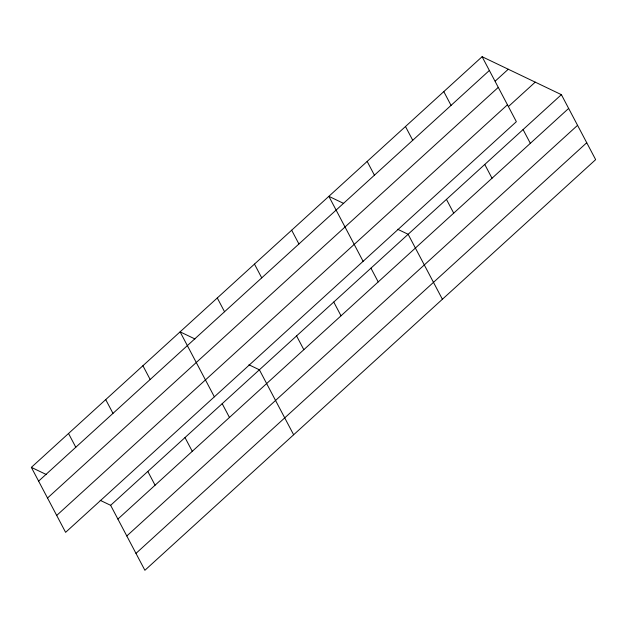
<?xml version="1.0" encoding="UTF-8"?>
<svg xmlns="http://www.w3.org/2000/svg" width="627" height="627" viewBox="0 0 627 627"><rect width="100%" height="100%" fill="white"/><g stroke="black" fill="none" stroke-linecap="round" stroke-linejoin="round"><path stroke-width="0.94" d="M482.108 56.712L516.366 121.685L65.608 532.339L31.35 467.366L482.108 56.712L561.392 94.661L595.65 159.634L144.892 570.288L110.634 505.315L100.163 500.307M38.608 481.128L489.366 70.475M495.259 81.087L508.278 69.236M47.519 498.026L498.277 87.372M56.696 515.441L507.455 104.787M508.481 106.504L535.231 82.137M110.634 505.315L561.392 94.661M117.892 519.078L568.65 108.424M126.795 535.975L577.561 125.322M135.981 553.39L586.739 142.737M343.682 203.43L328.854 196.337L363.111 261.31M397.667 229.27L408.138 234.286L442.388 299.251M194.926 338.948L180.098 331.848L214.356 396.82M248.919 364.789L259.382 369.797L293.64 434.77M31.35 467.366L46.179 474.467M523.083 129.57L530.332 143.324M484.765 164.47L492.023 178.233M443.798 91.62L451.056 105.383M446.448 199.378L453.705 213.141M405.481 126.521L412.738 140.283M367.171 161.429L374.421 175.192M370.949 268.16L378.206 281.923M333.76 302.042L341.017 315.804M291.665 230.211L298.922 243.974M296.571 335.923L303.829 349.686M254.476 264.092L261.733 277.855M217.287 297.974L224.544 311.737M222.193 403.678L229.451 417.441M185.004 437.56L192.262 451.322M142.917 365.729L150.166 379.492M147.823 471.441L155.073 485.196M105.728 399.611L112.985 413.373M68.539 433.492L75.796 447.247"/></g></svg>
